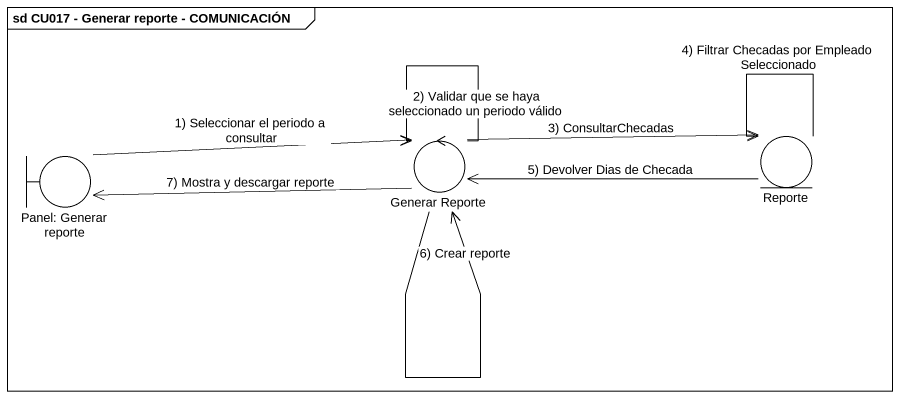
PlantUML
@startuml
mainframe sd CU017 - Generar reporte - COMUNICACIÓN
boundary "Panel: Generar reporte" as Panel_Generar_reporte
control "Generar Reporte" as Generar_Reporte
entity Reporte
Panel_Generar_reporte -right-> Generar_Reporte : 1) Seleccionar el periodo a consultar
Generar_Reporte -left-> Panel_Generar_reporte : 7) Mostra y descargar reporte
Generar_Reporte --> Generar_Reporte : 2) Validar que se haya seleccionado un periodo válido
Generar_Reporte --> Generar_Reporte : 6) Crear reporte
Generar_Reporte -right-> Reporte : 3) ConsultarChecadas
Reporte -left-> Generar_Reporte : 5) Devolver Dias de Checada
Reporte --> Reporte : 4) Filtrar Checadas por Empleado Seleccionado
@enduml
